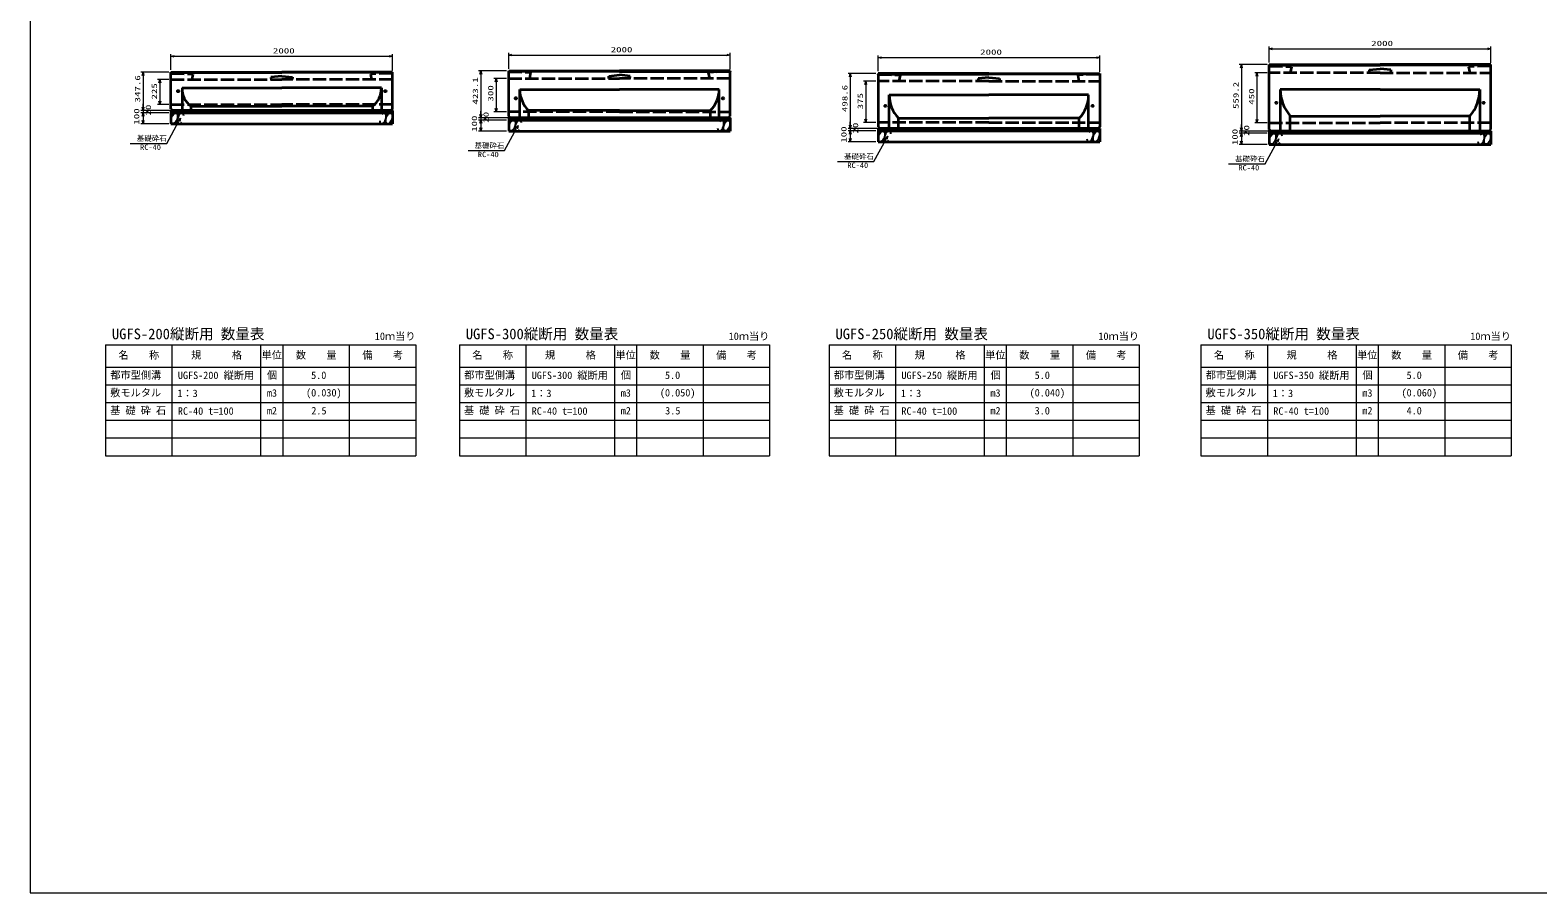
# Model space of a CAD drawing. Units: millimetres on the paper. Extents: x 15 to 1219, y 6 to 859.
# Drawn here: x 15 to 695, y 15 to 404 of the extents above; entities that cross this region are included whole.
import ezdxf
from ezdxf.enums import TextEntityAlignment as Align

# ---------------------------------------------------------------- set-up
doc = ezdxf.new("R2010")
doc.units = ezdxf.units.MM
doc.linetypes.add('DASHED', pattern=[7.5, 6, -1.5])
for name, color, linetype, lineweight in [('D-BMK-HTXT', 7, 'Continuous', 13), ('D-STR-DIM（寸法）', 7, 'Continuous', 13), ('D-STR-HTXT(基礎砕石-旗)', 7, 'Continuous', 13), ('D-STR-STRF(グリ)', 7, 'Continuous', 25), ('D-STR（構造物）', 1, 'Continuous', 35)]:
    doc.layers.add(name, color=color, linetype=linetype, lineweight=lineweight)
doc.styles.add('ＭＳ ゴシック', font='')
doc.styles.get('ＭＳ ゴシック').set_extended_font_data('MS Gothic')

# ---------------------------------------------------------------- blocks, each defined once
blk = doc.blocks.new('_Open30')
at = {"color": 7, "linetype": 'Continuous', "lineweight": 13}
for p, q in [((-1, 0.2679), (0, 0)), ((0, 0), (-1, -0.2679)), ((0, 0), (-1, 0))]:
    blk.add_line(p, q, dxfattribs=at)

msp = doc.modelspace()

# ---------------------------------------------------------------- linework, layer by layer
at = {"layer": 'D-BMK-HTXT'}
for p, q in [((49.048, 262.245), (49.048, 212.245)), ((49.048, 262.245), (189.048, 262.245)), ((79.048, 262.245), (79.048, 212.245)), ((119.048, 262.245), (119.048, 212.245)), ((129.048, 262.245), (129.048, 212.245)), ((159.048, 262.245), (159.048, 212.245)), ((189.048, 262.245), (189.048, 212.245)), ((208.733, 262.245), (208.733, 212.245)), ((208.733, 262.245), (348.733, 262.245)), ((238.733, 262.245), (238.733, 212.245)), ((278.733, 262.245), (278.733, 212.245)), ((288.733, 262.245), (288.733, 212.245)), ((318.733, 262.245), (318.733, 212.245)), ((348.733, 262.245), (348.733, 212.245)), ((375.578, 262.245), (375.578, 212.245)), ((375.578, 262.245), (515.578, 262.245)), ((405.578, 262.245), (405.578, 212.245)), ((445.578, 262.245), (445.578, 212.245)), ((455.578, 262.245), (455.578, 212.245)), ((485.578, 262.245), (485.578, 212.245)), ((515.578, 262.245), (515.578, 212.245)), ((543.422, 262.245), (543.422, 212.245)), ((543.422, 262.245), (683.422, 262.245)), ((573.422, 262.245), (573.422, 212.245)), ((613.422, 262.245), (613.422, 212.245)), ((623.422, 262.245), (623.422, 212.245)), ((653.422, 262.245), (653.422, 212.245)), ((683.422, 262.245), (683.422, 212.245)), ((49.048, 252.245), (189.048, 252.245)), ((208.733, 252.245), (348.733, 252.245)), ((375.578, 252.245), (515.578, 252.245)), ((543.422, 252.245), (683.422, 252.245)), ((49.048, 244.245), (189.048, 244.245)), ((208.733, 244.245), (348.733, 244.245)), ((375.578, 244.245), (515.578, 244.245)), ((543.422, 244.245), (683.422, 244.245)), ((49.048, 236.245), (189.048, 236.245)), ((208.733, 236.245), (348.733, 236.245)), ((375.578, 236.245), (515.578, 236.245)), ((543.422, 236.245), (683.422, 236.245)), ((49.048, 228.245), (189.048, 228.245)), ((208.733, 228.245), (348.733, 228.245)), ((375.578, 228.245), (515.578, 228.245)), ((543.422, 228.245), (683.422, 228.245)), ((49.048, 220.245), (189.048, 220.245)), ((208.733, 220.245), (348.733, 220.245)), ((375.578, 220.245), (515.578, 220.245)), ((543.422, 220.245), (683.422, 220.245)), ((49.048, 212.245), (189.048, 212.245)), ((208.733, 212.245), (348.733, 212.245)), ((375.578, 212.245), (515.578, 212.245)), ((543.422, 212.245), (683.422, 212.245))]:
    msp.add_line(p, q, dxfattribs=at)
at = {"layer": 'D-STR-DIM（寸法）', "color": 2}
for p, q in [((15.033, 858.616), (15.033, 15.002)), ((15.033, 15.002), (1218.639, 15.002))]:
    msp.add_line(p, q, dxfattribs=at)
at = {"layer": 'D-STR-DIM（寸法）'}
for p, q in [((574.231, 389.673), (574.231, 396.801)), ((575.731, 395.801), (672.731, 395.801)), ((674.231, 389.423), (674.231, 396.801)), ((78.564, 386.332), (78.564, 393.461)), ((80.064, 392.461), (177.064, 392.461)), ((178.564, 386.082), (178.564, 393.461)), ((230.989, 386.853), (230.989, 393.981)), ((232.489, 392.981), (329.489, 392.981)), ((330.989, 386.603), (330.989, 393.981)), ((397.736, 385.745), (397.736, 392.873)), ((399.236, 391.873), (496.236, 391.873)), ((497.736, 385.495), (497.736, 392.873)), ((573.231, 388.673), (560.651, 388.673)), ((77.564, 385.332), (64.985, 385.332)), ((65.985, 383.832), (65.985, 369.457)), ((77.564, 381.957), (72.534, 381.957)), ((229.989, 385.853), (217.409, 385.853)), ((218.409, 384.353), (218.409, 366.198)), ((229.989, 382.448), (224.332, 382.448)), ((396.736, 384.745), (384.156, 384.745)), ((385.156, 383.245), (385.156, 361.315)), ((396.736, 381.236), (391.117, 381.236)), ((561.651, 387.173), (561.651, 360.213)), ((573.231, 384.963), (567.711, 384.963)), ((568.711, 383.463), (568.711, 363.963)), ((73.534, 380.457), (73.534, 372.207)), ((225.332, 380.948), (225.332, 368.948)), ((392.117, 379.736), (392.117, 364.065)), ((78.314, 367.957), (64.985, 367.957)), ((77.564, 367.957), (64.985, 367.957)), ((65.985, 369.457), (65.985, 370.957)), ((65.985, 367.957), (65.985, 366.957)), ((77.564, 370.707), (72.534, 370.707)), ((218.409, 366.198), (218.409, 367.698)), ((229.989, 367.448), (224.332, 367.448)), ((77.564, 366.957), (64.985, 366.957)), ((77.564, 366.957), (64.985, 366.957)), ((77.564, 361.957), (64.985, 361.957)), ((65.985, 365.457), (65.985, 363.957)), ((65.985, 365.457), (65.985, 363.457)), ((229.989, 364.698), (217.409, 364.698)), ((230.739, 364.698), (217.409, 364.698)), ((229.989, 363.698), (217.409, 363.698)), ((229.989, 363.698), (217.409, 363.698)), ((218.409, 364.698), (218.409, 363.698)), ((218.409, 362.198), (218.409, 360.698)), ((218.409, 362.198), (218.409, 360.198)), ((385.156, 361.315), (385.156, 362.815)), ((396.736, 362.565), (391.117, 362.565)), ((561.651, 360.213), (561.651, 361.713)), ((573.231, 362.463), (567.711, 362.463)), ((229.989, 358.698), (217.409, 358.698)), ((396.736, 359.815), (384.156, 359.815)), ((397.486, 359.815), (384.156, 359.815)), ((396.736, 358.815), (384.156, 358.815)), ((396.736, 358.815), (384.156, 358.815)), ((385.156, 359.815), (385.156, 358.815)), ((385.156, 357.315), (385.156, 355.815)), ((385.156, 357.315), (385.156, 355.315)), ((573.231, 358.713), (560.651, 358.713)), ((573.981, 358.713), (560.651, 358.713)), ((573.231, 357.713), (560.651, 357.713)), ((573.231, 357.713), (560.651, 357.713)), ((561.651, 358.713), (561.651, 357.713)), ((561.651, 356.213), (561.651, 354.713)), ((561.651, 356.213), (561.651, 354.213)), ((396.736, 353.815), (384.156, 353.815)), ((573.231, 352.713), (560.651, 352.713))]:
    msp.add_line(p, q, dxfattribs=at)
at = {"layer": 'D-STR-HTXT(基礎砕石-旗)'}
for points in [[(60.241, 353.145), (76.689, 353.145), (82.161, 363.164)], [(212.666, 349.885), (229.114, 349.885), (234.586, 359.905)], [(379.413, 345.002), (395.86, 345.002), (401.333, 355.022)], [(555.908, 343.9), (572.355, 343.9), (577.828, 353.92)]]:
    msp.add_lwpolyline(points, dxfattribs=at)
at = {"layer": 'D-STR-STRF(グリ)'}
for centre, major_axis in [((80.14, 364.481), (0.79, 2.421)), ((176.989, 364.434), (-0.79, -2.421)), ((232.564, 361.221), (0.79, 2.421)), ((329.414, 361.174), (-0.79, -2.421)), ((399.311, 356.338), (0.79, 2.421)), ((496.161, 356.291), (-0.79, -2.421)), ((575.806, 355.236), (0.79, 2.421)), ((672.656, 355.189), (-0.79, -2.421))]:
    msp.add_ellipse(centre, major_axis=major_axis, ratio=0.5139, dxfattribs=at)
for centre, major_axis in [((82.88, 364.481), (0.79, 2.421)), ((174.248, 364.434), (-0.79, -2.421)), ((235.305, 361.221), (0.79, 2.421)), ((326.673, 361.174), (-0.79, -2.421)), ((402.052, 356.338), (0.79, 2.421)), ((493.42, 356.291), (-0.79, -2.421)), ((578.547, 355.236), (0.79, 2.421)), ((669.915, 355.189), (-0.79, -2.421))]:
    msp.add_ellipse(centre, major_axis=major_axis, ratio=0.5139, start_param=5.3575563, end_param=10.3750652, dxfattribs=at)
at = {"layer": 'D-STR（構造物）'}
for p, q in [((574.231, 388.673), (624.231, 388.673)), ((574.231, 359.463), (574.231, 388.673)), ((574.231, 388.423), (624.231, 388.423)), ((574.231, 388.344), (574.231, 388.423)), ((674.231, 388.673), (624.231, 388.673)), ((674.231, 388.423), (624.231, 388.423)), ((674.231, 359.463), (674.231, 388.673)), ((674.231, 388.344), (674.231, 388.423)), ((78.564, 368.707), (78.564, 385.332)), ((78.564, 385.332), (128.564, 385.332)), ((78.564, 385.082), (128.564, 385.082)), ((78.564, 384.661), (78.564, 384.739)), ((78.564, 384.661), (78.564, 384.739)), ((178.564, 385.332), (128.564, 385.332)), ((178.564, 385.082), (128.564, 385.082)), ((178.564, 368.707), (178.564, 385.332)), ((178.564, 384.661), (178.564, 384.739)), ((178.564, 384.661), (178.564, 384.739)), ((230.989, 385.853), (280.989, 385.853)), ((230.989, 365.448), (230.989, 385.853)), ((280.989, 385.603), (230.989, 385.603)), ((230.989, 385.534), (230.989, 385.456)), ((330.989, 385.853), (280.989, 385.853)), ((280.989, 385.603), (330.989, 385.603)), ((330.989, 365.448), (330.989, 385.853)), ((330.989, 385.534), (330.989, 385.456)), ((397.736, 384.745), (397.736, 360.565)), ((447.736, 384.745), (397.736, 384.745)), ((397.736, 384.245), (397.736, 384.323)), ((397.736, 384.323), (447.736, 384.323)), ((447.736, 384.745), (497.736, 384.745)), ((497.736, 384.323), (447.736, 384.323)), ((497.736, 384.745), (497.736, 360.565)), ((497.736, 384.245), (497.736, 384.323)), ((83.564, 378.207), (128.564, 378.207)), ((83.564, 378.207), (83.564, 367.957)), ((173.564, 378.207), (128.564, 378.207)), ((173.564, 378.207), (173.564, 367.957)), ((235.989, 377.448), (280.989, 377.448)), ((235.989, 364.698), (235.989, 377.448)), ((325.989, 377.448), (280.989, 377.448)), ((325.989, 364.698), (325.989, 377.448)), ((402.736, 375.065), (447.736, 375.065)), ((402.736, 359.815), (402.736, 375.065)), ((492.736, 375.065), (447.736, 375.065)), ((492.736, 359.815), (492.736, 375.065)), ((579.231, 377.463), (579.231, 358.713)), ((624.231, 377.463), (579.231, 377.463)), ((624.231, 377.463), (669.231, 377.463)), ((669.231, 377.463), (669.231, 358.713)), ((78.564, 368.707), (79.314, 367.957)), ((178.564, 367.957), (78.564, 367.957)), ((78.564, 367.957), (78.564, 366.957)), ((128.564, 367.957), (79.314, 367.957)), ((87.564, 369.871), (87.564, 367.957)), ((87.564, 369.871), (128.564, 369.871)), ((169.564, 369.871), (128.564, 369.871)), ((128.564, 367.957), (177.814, 367.957)), ((169.564, 369.871), (169.564, 367.957)), ((178.564, 368.707), (177.814, 367.957)), ((178.564, 367.957), (178.564, 366.957)), ((239.989, 367.957), (239.989, 364.698)), ((280.989, 367.957), (239.989, 367.957)), ((280.989, 367.957), (321.989, 367.957)), ((321.989, 367.957), (321.989, 364.698)), ((78.564, 366.957), (178.564, 366.957)), ((78.564, 366.957), (78.564, 361.957)), ((78.564, 366.957), (178.564, 366.957)), ((78.564, 361.957), (178.564, 361.957)), ((178.564, 366.957), (178.564, 361.957)), ((231.739, 364.698), (230.989, 365.448)), ((330.989, 364.698), (230.989, 364.698)), ((230.989, 364.698), (230.989, 363.698)), ((230.989, 363.698), (330.989, 363.698)), ((230.989, 363.698), (230.989, 358.698)), ((230.989, 363.698), (330.989, 363.698)), ((280.989, 364.698), (231.739, 364.698)), ((280.989, 364.698), (330.239, 364.698)), ((330.239, 364.698), (330.989, 365.448)), ((330.989, 364.698), (330.989, 363.698)), ((330.989, 363.698), (330.989, 358.698)), ((406.986, 364.544), (447.736, 364.544)), ((406.986, 359.815), (406.986, 364.544)), ((488.486, 364.544), (447.736, 364.544)), ((488.486, 359.815), (488.486, 364.544)), ((583.731, 365.463), (624.231, 365.463)), ((583.731, 358.713), (583.731, 365.463)), ((664.731, 365.463), (624.231, 365.463)), ((664.731, 358.713), (664.731, 365.463)), ((230.989, 358.698), (330.989, 358.698)), ((397.736, 360.565), (398.486, 359.815)), ((497.736, 359.815), (397.736, 359.815)), ((397.736, 359.815), (397.736, 358.815)), ((397.736, 358.815), (497.736, 358.815)), ((397.736, 358.815), (397.736, 353.815)), ((397.736, 358.815), (497.736, 358.815)), ((398.486, 359.815), (447.736, 359.815)), ((496.986, 359.815), (447.736, 359.815)), ((497.736, 360.565), (496.986, 359.815)), ((497.736, 359.815), (497.736, 358.815)), ((497.736, 358.815), (497.736, 353.815)), ((574.981, 358.713), (574.231, 359.463)), ((674.231, 358.713), (574.231, 358.713)), ((574.231, 358.713), (574.231, 357.713)), ((574.231, 357.713), (674.231, 357.713)), ((574.231, 357.713), (574.231, 352.713)), ((574.231, 357.713), (674.231, 357.713)), ((624.231, 358.713), (574.981, 358.713)), ((624.231, 358.713), (673.481, 358.713)), ((673.481, 358.713), (674.231, 359.463)), ((674.231, 358.713), (674.231, 357.713)), ((674.231, 357.713), (674.231, 352.713)), ((397.736, 353.815), (497.736, 353.815)), ((574.231, 352.713), (674.231, 352.713))]:
    msp.add_line(p, q, dxfattribs=at)
at = {"layer": 'D-STR（構造物）', "linetype": 'DASHED'}
for p, q in [((574.231, 387.971), (584.231, 387.721)), ((674.231, 387.971), (664.231, 387.721)), ((78.564, 384.661), (88.48, 384.413)), ((78.564, 384.661), (88.48, 384.413)), ((78.564, 381.957), (128.564, 381.957)), ((88.48, 384.413), (87.98, 381.927)), ((128.564, 383.514), (123.725, 383.03)), ((123.725, 383.03), (123.814, 381.927)), ((128.564, 383.514), (133.404, 383.03)), ((178.564, 381.927), (128.564, 381.927)), ((133.404, 383.03), (133.314, 381.927)), ((178.564, 384.661), (168.649, 384.413)), ((178.564, 384.661), (168.649, 384.413)), ((168.649, 384.413), (169.149, 381.927)), ((230.989, 385.456), (240.905, 385.208)), ((230.989, 382.448), (280.989, 382.448)), ((240.905, 385.208), (240.349, 382.448)), ((276.15, 383.55), (280.989, 384.034)), ((276.239, 382.448), (276.15, 383.55)), ((285.828, 383.55), (280.989, 384.034)), ((330.989, 382.448), (280.989, 382.448)), ((285.739, 382.448), (285.828, 383.55)), ((330.989, 385.456), (321.073, 385.208)), ((321.073, 385.208), (321.629, 382.448)), ((397.736, 384.245), (407.651, 383.997)), ((447.736, 381.236), (397.736, 381.236)), ((407.651, 383.997), (407.096, 381.236)), ((447.736, 382.9), (442.897, 382.416)), ((442.897, 382.416), (442.992, 381.236)), ((447.736, 382.9), (452.575, 382.416)), ((447.736, 381.236), (497.736, 381.236)), ((452.575, 382.416), (452.48, 381.236)), ((497.736, 384.245), (487.82, 383.997)), ((487.82, 383.997), (488.376, 381.236)), ((624.231, 384.963), (574.231, 384.963)), ((584.231, 387.721), (583.731, 384.963)), ((619.392, 386.274), (624.231, 386.758)), ((619.392, 386.274), (619.498, 384.963)), ((629.07, 386.274), (624.231, 386.758)), ((624.231, 384.963), (674.231, 384.963)), ((629.07, 386.274), (628.964, 384.963)), ((664.231, 387.721), (664.731, 384.963)), ((78.564, 370.707), (128.564, 370.707)), ((178.564, 370.707), (128.564, 370.707)), ((280.989, 367.448), (230.989, 367.448)), ((280.989, 367.448), (330.989, 367.448)), ((447.736, 362.565), (397.736, 362.565)), ((447.736, 362.565), (497.736, 362.565)), ((574.231, 362.463), (624.231, 362.463)), ((674.231, 362.463), (624.231, 362.463))]:
    msp.add_line(p, q, dxfattribs=at)
at = {"layer": 'D-STR（構造物）'}
for centre, radius in [((81.814, 376.707), 0.35), ((81.814, 376.707), 0.3), ((175.314, 376.707), 0.35), ((175.314, 376.707), 0.3), ((234.239, 373.448), 0.35), ((327.739, 373.448), 0.35), ((400.986, 370.065), 0.3), ((494.486, 370.065), 0.3), ((577.481, 371.463), 0.3), ((577.481, 371.463), 0.3), ((670.981, 371.463), 0.3), ((670.981, 371.463), 0.3)]:
    msp.add_circle(centre, radius, dxfattribs=at)
for centre, radius, start, end in [((93.749, 377.967), 10.188, 178.64604, 232.62006), ((163.379, 377.967), 10.188, 307.37994, 1.35396), ((249.136, 377.401), 13.147, 179.79559, 225.91437), ((312.842, 377.401), 13.147, 314.08563, 0.20441), ((417.607, 374.954), 14.872, 179.57082, 224.42268), ((477.865, 374.954), 14.872, 315.57732, 0.42918), ((597.653, 377.527), 18.423, 180.20123, 220.91087), ((650.808, 377.527), 18.423, 319.08913, 359.79877)]:
    msp.add_arc(centre, radius, start, end, dxfattribs=at)

# ---------------------------------------------------------------- block references
at = {"layer": 'D-STR-DIM（寸法）', "xscale": 1.5, "yscale": 1.5}
for p, rotation in [((574.231, 395.801), 180), ((78.564, 392.461), 180), ((230.989, 392.981), 180), ((397.736, 391.873), 180), ((561.651, 388.673), 90), ((65.985, 385.332), 90), ((73.534, 381.957), 90), ((218.409, 385.853), 90), ((225.332, 382.448), 90), ((385.156, 384.745), 90), ((392.117, 381.236), 90), ((568.711, 384.963), 90), ((65.985, 367.957), 270), ((65.985, 367.957), 270), ((73.534, 370.707), 270), ((225.332, 367.448), 270), ((65.985, 366.957), 90), ((65.985, 366.957), 90), ((65.985, 361.957), 270), ((218.409, 364.698), 270), ((218.409, 364.698), 270), ((218.409, 363.698), 90), ((218.409, 363.698), 90), ((385.156, 359.815), 270), ((385.156, 359.815), 270), ((392.117, 362.565), 270), ((568.711, 362.463), 270), ((218.409, 358.698), 270), ((385.156, 358.815), 90), ((385.156, 358.815), 90), ((385.156, 353.815), 270), ((561.651, 358.713), 270), ((561.651, 358.713), 270), ((561.651, 357.713), 90), ((561.651, 357.713), 90), ((561.651, 352.713), 270)]:
    msp.add_blockref('_Open30', p, dxfattribs=dict(at, rotation=rotation))
for p in [(674.231, 395.801), (178.564, 392.461), (330.989, 392.981), (497.736, 391.873)]:
    msp.add_blockref('_Open30', p, dxfattribs=at)
at = {"layer": 'D-STR-HTXT(基礎砕石-旗)', "xscale": 1.5, "yscale": 1.5, "rotation": 61.3581}
for p in [(82.88, 364.481), (235.305, 361.221), (402.052, 356.338), (578.547, 355.236)]:
    msp.add_blockref('_Open30', p, dxfattribs=at)

# ---------------------------------------------------------------- texts
at = {"layer": 'D-BMK-HTXT', "style": 'ＭＳ ゴシック'}
for s, height, p in [('UGFS-200縦断用 数量表', 4.811, (51.938, 263.336)), ('10ｍ当り', 3.367, (170.588, 263.44)), ('UGFS-300縦断用 数量表', 4.811, (211.622, 263.336)), ('10ｍ当り', 3.367, (330.273, 263.44)), ('UGFS-250縦断用 数量表', 4.811, (378.467, 263.336)), ('10ｍ当り', 3.367, (497.118, 263.44)), ('UGFS-350縦断用 数量表', 4.811, (546.312, 263.336)), ('10ｍ当り', 3.367, (664.962, 263.44)), ('名\u3000\u3000称', 3.367, (54.884, 254.963)), ('規\u3000\u3000\u3000格', 3.367, (87.688, 254.98)), ('単位', 3.367, (119.507, 254.945)), ('数\u3000\u3000量', 3.367, (134.938, 254.98)), ('備\u3000\u3000考', 3.367, (164.955, 254.94)), ('名\u3000\u3000称', 3.367, (214.569, 254.963)), ('規\u3000\u3000\u3000格', 3.367, (247.373, 254.98)), ('単位', 3.367, (279.192, 254.945)), ('数\u3000\u3000量', 3.367, (294.623, 254.98)), ('備\u3000\u3000考', 3.367, (324.64, 254.94)), ('名\u3000\u3000称', 3.367, (381.414, 254.963)), ('規\u3000\u3000\u3000格', 3.367, (414.218, 254.98)), ('単位', 3.367, (446.037, 254.945)), ('数\u3000\u3000量', 3.367, (461.468, 254.98)), ('備\u3000\u3000考', 3.367, (491.485, 254.94)), ('名\u3000\u3000称', 3.367, (549.258, 254.963)), ('規\u3000\u3000\u3000格', 3.367, (582.063, 254.98)), ('単位', 3.367, (613.881, 254.945)), ('数\u3000\u3000量', 3.367, (629.312, 254.98)), ('備\u3000\u3000考', 3.367, (659.33, 254.94)), ('都市型側溝', 3.367, (51.225, 245.945)), ('UGFS-200 縦断用', 3.367, (81.696, 245.811)), ('個', 3.367, (121.925, 245.927)), ('5.0', 3.367, (141.838, 245.846)), ('都市型側溝', 3.367, (210.91, 245.945)), ('UGFS-300 縦断用', 3.367, (241.381, 245.811)), ('個', 3.367, (281.61, 245.927)), ('5.0', 3.367, (301.523, 245.846)), ('都市型側溝', 3.367, (377.755, 245.945)), ('UGFS-250 縦断用', 3.367, (408.226, 245.811)), ('個', 3.367, (448.455, 245.927)), ('5.0', 3.367, (468.368, 245.846)), ('都市型側溝', 3.367, (545.599, 245.945)), ('UGFS-350 縦断用', 3.367, (576.07, 245.811)), ('個', 3.367, (616.299, 245.927)), ('5.0', 3.367, (636.212, 245.846)), ('敷モルタル', 3.367, (51.154, 237.989)), ('1：3', 3.367, (81.465, 237.695)), ('m3', 3.367, (121.872, 237.846)), ('(0.030)', 3.367, (139.559, 237.964)), ('敷モルタル', 3.367, (210.839, 237.989)), ('1：3', 3.367, (241.15, 237.695)), ('m3', 3.367, (281.557, 237.846)), ('(0.050)', 3.367, (299.244, 237.964)), ('敷モルタル', 3.367, (377.684, 237.989)), ('1：3', 3.367, (407.995, 237.695)), ('m3', 3.367, (448.402, 237.846)), ('(0.040)', 3.367, (466.089, 237.964)), ('敷モルタル', 3.367, (545.528, 237.989)), ('1：3', 3.367, (575.839, 237.695)), ('m3', 3.367, (616.246, 237.846)), ('(0.060)', 3.367, (633.933, 237.964)), ('基 礎 砕 石', 3.367, (51.154, 229.954)), ('RC-40 t=100', 3.367, (81.697, 229.695)), ('m2', 3.367, (121.863, 229.846)), ('2.5', 3.367, (141.928, 229.846)), ('基 礎 砕 石', 3.367, (210.839, 229.954)), ('RC-40 t=100', 3.367, (241.382, 229.695)), ('m2', 3.367, (281.548, 229.846)), ('3.5', 3.367, (301.613, 229.846)), ('基 礎 砕 石', 3.367, (377.684, 229.954)), ('RC-40 t=100', 3.367, (408.227, 229.695)), ('m2', 3.367, (448.393, 229.846)), ('3.0', 3.367, (468.368, 229.846)), ('基 礎 砕 石', 3.367, (545.528, 229.954)), ('RC-40 t=100', 3.367, (576.071, 229.695)), ('m2', 3.367, (616.237, 229.846)), ('4.0', 3.367, (636.212, 229.847))]:
    msp.add_text(s, height=height, dxfattribs=at).set_placement(p, align=Align.BOTTOM_LEFT)
at = {"layer": 'D-STR-DIM（寸法）', "style": 'ＭＳ ゴシック', "width": 1.5}
for p in [(124.606, 392.998), (277.031, 393.518), (443.778, 392.41), (620.273, 396.338)]:
    msp.add_text('2000', height=2.405, dxfattribs=at).set_placement(p, align=Align.BOTTOM_LEFT)
for s, p in [('347.6', (65.447, 371.645)), ('423.1', (217.872, 370.692)), ('225', (72.997, 372.953)), ('300', (224.795, 372.031)), ('498.6', (384.619, 367.28)), ('375', (391.579, 368.521)), ('559.2', (561.114, 368.655)), ('450', (568.174, 370.588)), ('100', (65.01, 361.604)), ('20', (70.269, 365.742)), ('100', (217.434, 358.344)), ('20', (222.694, 362.482)), ('20', (389.441, 357.599)), ('20', (565.936, 356.497)), ('100', (384.181, 353.461)), ('100', (560.676, 352.359))]:
    msp.add_text(s, height=2.405, rotation=90, dxfattribs=at).set_placement(p, align=Align.BOTTOM_LEFT)
at = {"layer": 'D-STR-HTXT(基礎砕石-旗)', "style": 'ＭＳ ゴシック'}
for s, p in [('基礎砕石', (63.175, 353.479)), ('RC-40', (64.663, 349.494)), ('基礎砕石', (215.6, 350.219)), ('RC-40', (217.088, 346.234)), ('基礎砕石', (382.347, 345.337)), ('基礎砕石', (558.842, 344.234)), ('RC-40', (383.834, 341.351)), ('RC-40', (560.329, 340.249))]:
    msp.add_text(s, height=2.405, dxfattribs=at).set_placement(p, align=Align.BOTTOM_LEFT)

doc.saveas('drawing.dxf')
